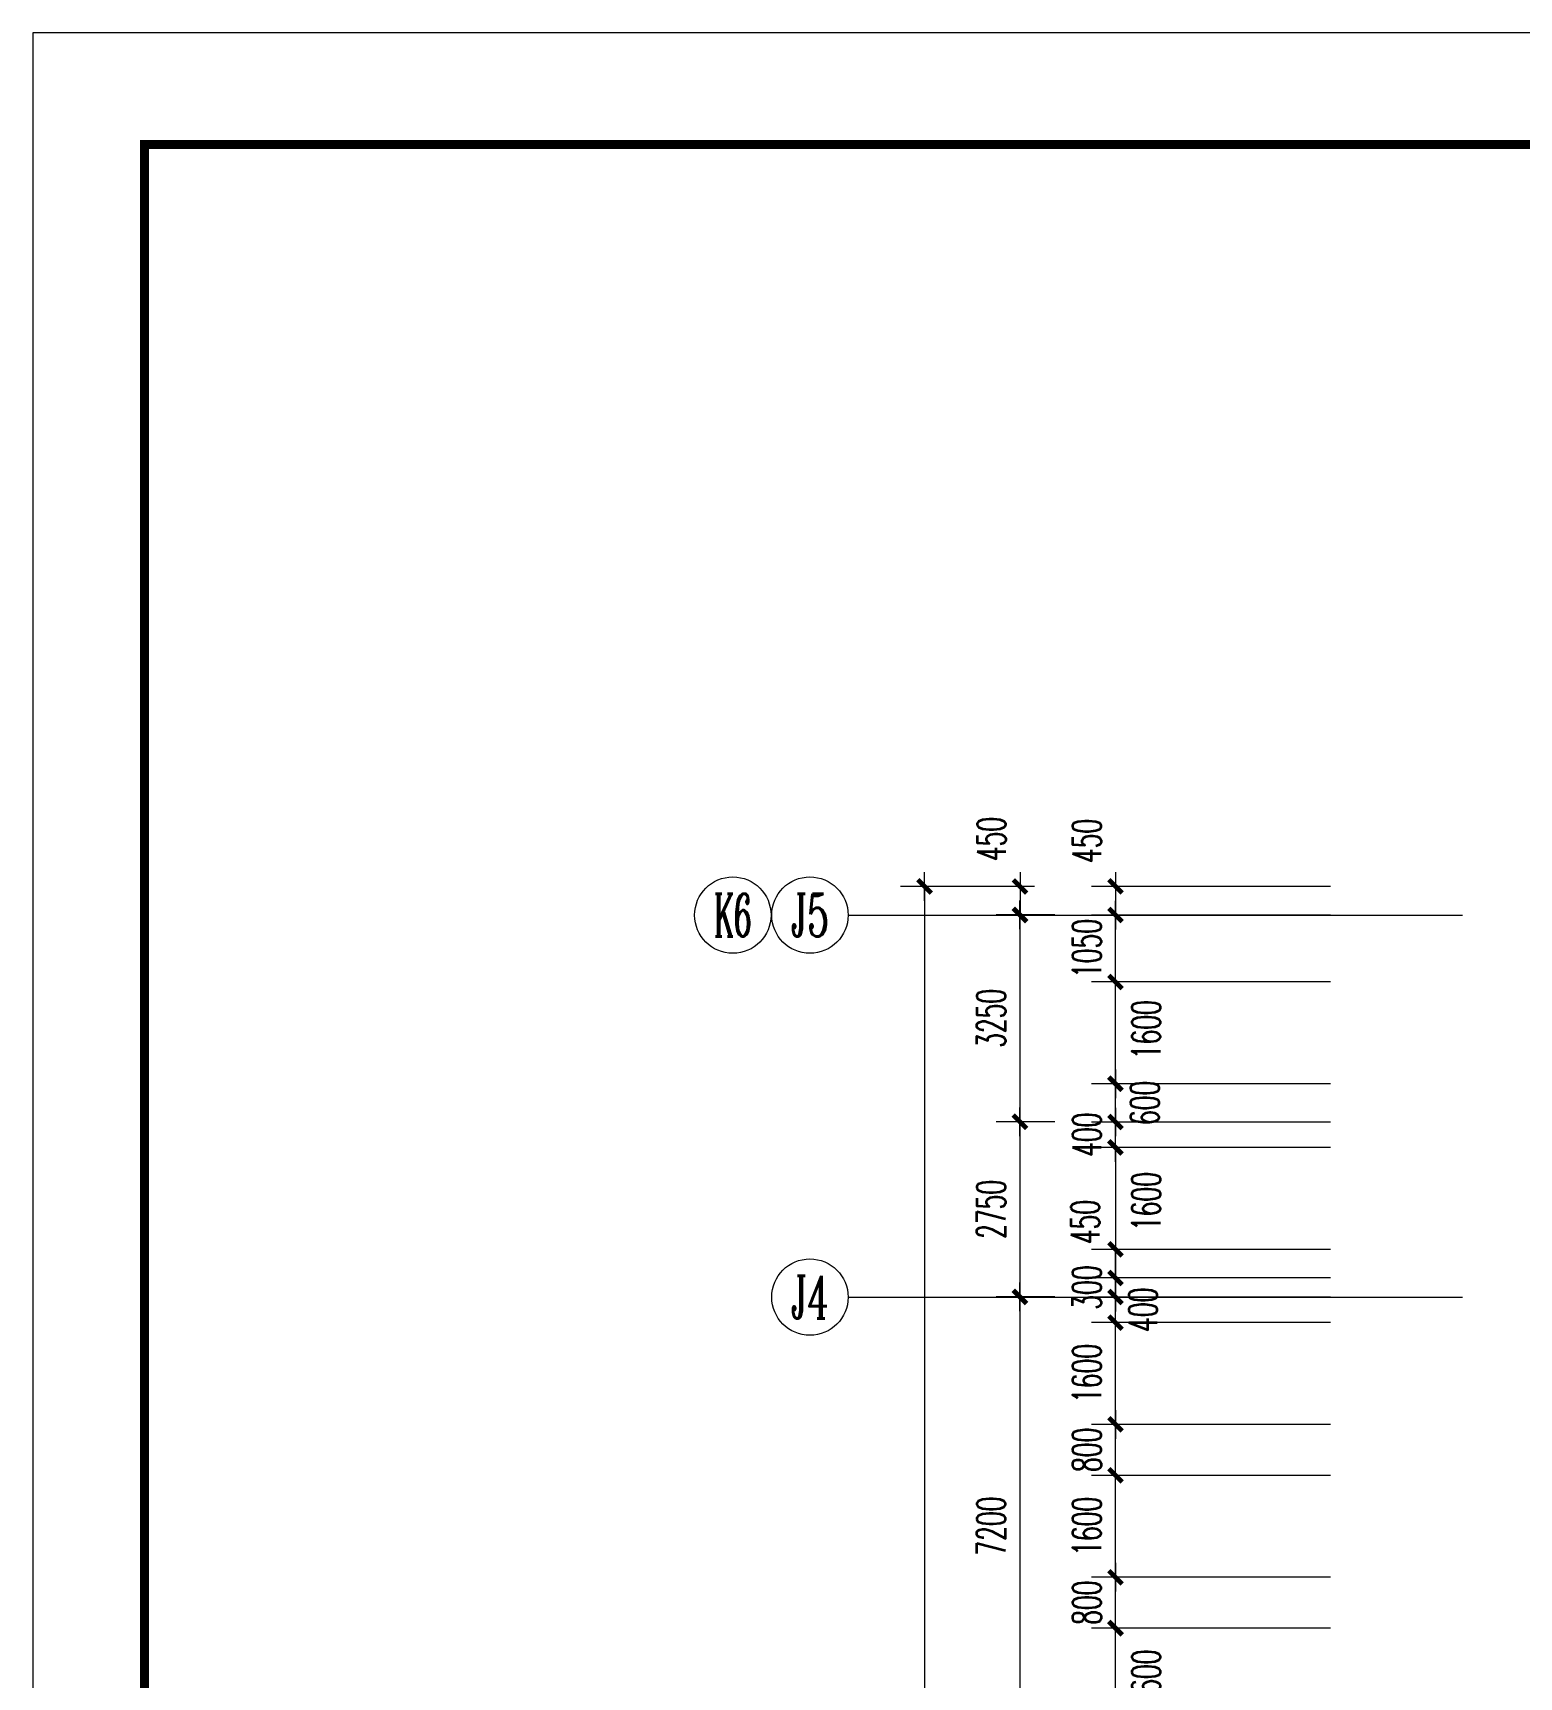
# Model space of a CAD drawing. Extents: x 1575758 to 1999219, y -897052 to -636879.
# Drawn here: x 1575758 to 1599107, y -665758 to -639933 of the extents above; entities that cross this region are included whole.
import ezdxf
from ezdxf.enums import TextEntityAlignment as Align

# ---------------------------------------------------------------- set-up
doc = ezdxf.new("R2010")
doc.units = 0
doc.header["$LTSCALE"] = 1500
doc.header["$MEASUREMENT"] = 0
doc.layers.get('0').update_dxf_attribs({"linetype": 'CONTINUOUS', "lineweight": 5})
doc.layers.get('DEFPOINTS').update_dxf_attribs({"linetype": 'CONTINUOUS', "lineweight": 5})
for name, color, linetype, lineweight in [('AXIS', 7, 'CONTINUOUS', 5), ('AXIS_TEXT', 7, 'CONTINUOUS', 5), ('PUB_DIM', 7, 'CONTINUOUS', 5)]:
    doc.layers.add(name, color=color, linetype=linetype, lineweight=lineweight)
doc.styles.add('COMPLEX', font='COMPLEX')
doc.styles.add('DIM_FONT', font='romans.shx', dxfattribs={"width": 0.6})
doc.dimstyles.new('NORMAL', dxfattribs={"dimscale": 1.5, "dimtxt": 300, "dimasz": 1, "dimexe": 250, "dimexo": 300, "dimgap": 150, "dimtad": 1, "dimdec": 0, "dimdsep": 46, "dimtxsty": 'DIM_FONT', "dimblk1": '_DIMX', "dimblk2": '_DIMX', "dimsah": 1, "dimcen": 2.5, "dimdle": 0.3, "dimclrd": 256, "dimclre": 256, "dimclrt": 256, "dimadec": 0, "dimazin": 0, "dimtfac": 1, "dimtdec": 0, "dimtix": 1, "dimtmove": 2, "dimatfit": 3, "dimldrblk": '_DIMX', "dimfxl": 1, "dimtvp": 1, "dimtolj": 1, "dimtzin": 0, "dimlwd": -1, "dimlwe": -1, "dimarcsym": 0})

# ---------------------------------------------------------------- blocks, each defined once
blk = doc.blocks.new('_AXISO')
blk.add_circle((0, 0), 0.5)
at = {"layer": 'AXIS_TEXT', "style": 'COMPLEX', "width": 1.041667}
blk.add_attdef('A', text='', height=0.56, dxfattribs=at).set_placement((-0.25, -0.28), (0.25, -0.28), align=Align.FIT)
blk = doc.blocks.new('_DIMX')
blk.add_line((-150, 0), (150, 0))
at = {"const_width": 50}
blk.add_lwpolyline([(-70, -70), (70, 70)], dxfattribs=at)
blk = doc.blocks.new('*D455')
at = {"layer": 'DEFPOINTS', "color": 0, "lineweight": 5}
for p in [(1596594, -657439), (1592766, -659039), (1596594, -659039)]:
    blk.add_point(p, dxfattribs=at)
at = {"layer": 'PUB_DIM'}
for p, q in [((1596144, -657439), (1592391, -657439)), ((1592766, -657441), (1592766, -659038)), ((1596144, -659039), (1592391, -659039))]:
    blk.add_line(p, q, dxfattribs=at)
at = {"layer": 'PUB_DIM', "xscale": 1.5, "yscale": 1.5, "zscale": 1.5}
for p, rotation in [((1592766, -657439), 90), ((1592766, -659039), 270)]:
    blk.add_blockref('_DIMX', p, dxfattribs=dict(at, rotation=rotation))
at = {"layer": 'PUB_DIM', "insert": (1593248, -658289), "char_height": 450, "attachment_point": 5, "rotation": 90, "style": 'DIM_FONT'}
blk.add_mtext('\\A1;1600', dxfattribs=at)
blk = doc.blocks.new('*D456')
at = {"layer": 'DEFPOINTS', "color": 0, "lineweight": 5}
for p in [(1596594, -653339), (1592766, -653789), (1596594, -653789)]:
    blk.add_point(p, dxfattribs=at)
at = {"layer": 'PUB_DIM'}
for p, q in [((1596144, -653339), (1592391, -653339)), ((1592766, -653338), (1592766, -653336)), ((1592766, -653339), (1592766, -653789)), ((1596144, -653789), (1592391, -653789)), ((1592766, -653791), (1592766, -653792))]:
    blk.add_line(p, q, dxfattribs=at)
at = {"layer": 'PUB_DIM', "xscale": 1.5, "yscale": 1.5, "zscale": 1.5}
for p, rotation in [((1592766, -653339), 270), ((1592766, -653789), 90)]:
    blk.add_blockref('_DIMX', p, dxfattribs=dict(at, rotation=rotation))
at = {"layer": 'PUB_DIM', "insert": (1592316, -652624), "char_height": 450, "attachment_point": 5, "rotation": 90, "style": 'DIM_FONT'}
blk.add_mtext('\\A1;450', dxfattribs=at)
blk = doc.blocks.new('*D457')
at = {"layer": 'DEFPOINTS', "color": 0, "lineweight": 5}
for p in [(1592766, -659039), (1596594, -659039), (1596594, -659489)]:
    blk.add_point(p, dxfattribs=at)
at = {"layer": 'PUB_DIM'}
for p, q in [((1596144, -659039), (1592391, -659039)), ((1592766, -659038), (1592766, -659036)), ((1592766, -659489), (1592766, -659039)), ((1596144, -659489), (1592391, -659489)), ((1592766, -659491), (1592766, -659492))]:
    blk.add_line(p, q, dxfattribs=at)
at = {"layer": 'PUB_DIM', "xscale": 1.5, "yscale": 1.5, "zscale": 1.5}
for p, rotation in [((1592766, -659039), 270), ((1592766, -659489), 90)]:
    blk.add_blockref('_DIMX', p, dxfattribs=dict(at, rotation=rotation))
at = {"layer": 'PUB_DIM', "insert": (1592292, -658611), "char_height": 450, "attachment_point": 5, "rotation": 90, "style": 'DIM_FONT'}
blk.add_mtext('\\A1;450', dxfattribs=at)
blk = doc.blocks.new('*D529')
at = {"layer": 'DEFPOINTS', "color": 0, "lineweight": 5}
for p in [(1592766, -657039), (1596594, -657039), (1596594, -657439)]:
    blk.add_point(p, dxfattribs=at)
at = {"layer": 'PUB_DIM'}
for p, q in [((1596144, -657039), (1592391, -657039)), ((1592766, -657038), (1592766, -657036)), ((1592766, -657439), (1592766, -657039)), ((1596144, -657439), (1592391, -657439)), ((1592766, -657441), (1592766, -657442))]:
    blk.add_line(p, q, dxfattribs=at)
at = {"layer": 'PUB_DIM', "xscale": 1.5, "yscale": 1.5, "zscale": 1.5}
for p, rotation in [((1592766, -657039), 270), ((1592766, -657439), 90)]:
    blk.add_blockref('_DIMX', p, dxfattribs=dict(at, rotation=rotation))
at = {"layer": 'PUB_DIM', "insert": (1592316, -657239), "char_height": 450, "attachment_point": 5, "rotation": 90, "style": 'DIM_FONT'}
blk.add_mtext('\\A1;400', dxfattribs=at)
blk = doc.blocks.new('*D530')
at = {"layer": 'DEFPOINTS', "color": 0, "lineweight": 5}
for p in [(1596594, -659489), (1592766, -659789), (1596594, -659789)]:
    blk.add_point(p, dxfattribs=at)
at = {"layer": 'PUB_DIM'}
for p, q in [((1596144, -659489), (1592391, -659489)), ((1592766, -659488), (1592766, -659486)), ((1592766, -659489), (1592766, -659789)), ((1596144, -659789), (1592391, -659789)), ((1592766, -659791), (1592766, -659792))]:
    blk.add_line(p, q, dxfattribs=at)
at = {"layer": 'PUB_DIM', "xscale": 1.5, "yscale": 1.5, "zscale": 1.5}
for p, rotation in [((1592766, -659489), 270), ((1592766, -659789), 90)]:
    blk.add_blockref('_DIMX', p, dxfattribs=dict(at, rotation=rotation))
at = {"layer": 'PUB_DIM', "insert": (1592316, -659639), "char_height": 450, "attachment_point": 5, "rotation": 90, "style": 'DIM_FONT'}
blk.add_mtext('\\A1;300', dxfattribs=at)
blk = doc.blocks.new('*D539')
at = {"layer": 'DEFPOINTS', "color": 0, "lineweight": 5}
for p in [(1592766, -654839), (1596594, -654839), (1596594, -656439)]:
    blk.add_point(p, dxfattribs=at)
at = {"layer": 'PUB_DIM'}
for p, q in [((1596144, -654839), (1592391, -654839)), ((1592766, -656438), (1592766, -654841)), ((1596144, -656439), (1592391, -656439))]:
    blk.add_line(p, q, dxfattribs=at)
at = {"layer": 'PUB_DIM', "xscale": 1.5, "yscale": 1.5, "zscale": 1.5}
for p, rotation in [((1592766, -654839), 90), ((1592766, -656439), 270)]:
    blk.add_blockref('_DIMX', p, dxfattribs=dict(at, rotation=rotation))
at = {"layer": 'PUB_DIM', "insert": (1593248, -655589), "char_height": 450, "attachment_point": 5, "rotation": 90, "style": 'DIM_FONT'}
blk.add_mtext('\\A1;1600', dxfattribs=at)
blk = doc.blocks.new('*D561')
at = {"layer": 'DEFPOINTS', "color": 0, "lineweight": 5}
for p in [(1592766, -660189), (1596594, -660189), (1596594, -661789)]:
    blk.add_point(p, dxfattribs=at)
at = {"layer": 'PUB_DIM'}
for p, q in [((1596144, -660189), (1592391, -660189)), ((1592766, -661788), (1592766, -660191)), ((1596144, -661789), (1592391, -661789))]:
    blk.add_line(p, q, dxfattribs=at)
at = {"layer": 'PUB_DIM', "xscale": 1.5, "yscale": 1.5, "zscale": 1.5}
for p, rotation in [((1592766, -660189), 90), ((1592766, -661789), 270)]:
    blk.add_blockref('_DIMX', p, dxfattribs=dict(at, rotation=rotation))
at = {"layer": 'PUB_DIM', "insert": (1592316, -660989), "char_height": 450, "attachment_point": 5, "rotation": 90, "style": 'DIM_FONT'}
blk.add_mtext('\\A1;1600', dxfattribs=at)
blk = doc.blocks.new('*D562')
at = {"layer": 'DEFPOINTS', "color": 0, "lineweight": 5}
for p in [(1592766, -661789), (1596594, -661789), (1596594, -662589)]:
    blk.add_point(p, dxfattribs=at)
at = {"layer": 'PUB_DIM'}
for p, q in [((1596144, -661789), (1592391, -661789)), ((1592766, -661788), (1592766, -661786)), ((1592766, -662589), (1592766, -661789)), ((1596144, -662589), (1592391, -662589)), ((1592766, -662591), (1592766, -662592))]:
    blk.add_line(p, q, dxfattribs=at)
at = {"layer": 'PUB_DIM', "xscale": 1.5, "yscale": 1.5, "zscale": 1.5}
for p, rotation in [((1592766, -661789), 270), ((1592766, -662589), 90)]:
    blk.add_blockref('_DIMX', p, dxfattribs=dict(at, rotation=rotation))
at = {"layer": 'PUB_DIM', "insert": (1592316, -662189), "char_height": 450, "attachment_point": 5, "rotation": 90, "style": 'DIM_FONT'}
blk.add_mtext('\\A1;800', dxfattribs=at)
blk = doc.blocks.new('*D563')
at = {"layer": 'DEFPOINTS', "color": 0, "lineweight": 5}
for p in [(1592766, -662589), (1596594, -662589), (1596594, -664189)]:
    blk.add_point(p, dxfattribs=at)
at = {"layer": 'PUB_DIM'}
for p, q in [((1596144, -662589), (1592391, -662589)), ((1592766, -664188), (1592766, -662591)), ((1596144, -664189), (1592391, -664189))]:
    blk.add_line(p, q, dxfattribs=at)
at = {"layer": 'PUB_DIM', "xscale": 1.5, "yscale": 1.5, "zscale": 1.5}
for p, rotation in [((1592766, -662589), 90), ((1592766, -664189), 270)]:
    blk.add_blockref('_DIMX', p, dxfattribs=dict(at, rotation=rotation))
at = {"layer": 'PUB_DIM', "insert": (1592316, -663389), "char_height": 450, "attachment_point": 5, "rotation": 90, "style": 'DIM_FONT'}
blk.add_mtext('\\A1;1600', dxfattribs=at)
blk = doc.blocks.new('*D564')
at = {"layer": 'DEFPOINTS', "color": 0, "lineweight": 5}
for p in [(1592766, -664189), (1596594, -664189), (1596594, -664989)]:
    blk.add_point(p, dxfattribs=at)
at = {"layer": 'PUB_DIM'}
for p, q in [((1596144, -664189), (1592391, -664189)), ((1592766, -664188), (1592766, -664186)), ((1592766, -664989), (1592766, -664189)), ((1596144, -664989), (1592391, -664989)), ((1592766, -664991), (1592766, -664992))]:
    blk.add_line(p, q, dxfattribs=at)
at = {"layer": 'PUB_DIM', "xscale": 1.5, "yscale": 1.5, "zscale": 1.5}
for p, rotation in [((1592766, -664189), 270), ((1592766, -664989), 90)]:
    blk.add_blockref('_DIMX', p, dxfattribs=dict(at, rotation=rotation))
at = {"layer": 'PUB_DIM', "insert": (1592316, -664589), "char_height": 450, "attachment_point": 5, "rotation": 90, "style": 'DIM_FONT'}
blk.add_mtext('\\A1;800', dxfattribs=at)
blk = doc.blocks.new('*D565')
at = {"layer": 'DEFPOINTS', "color": 0, "lineweight": 5}
for p in [(1592766, -664989), (1596594, -664989), (1596594, -666589)]:
    blk.add_point(p, dxfattribs=at)
at = {"layer": 'PUB_DIM'}
for p, q in [((1596144, -664989), (1592391, -664989)), ((1592766, -666588), (1592766, -664991)), ((1596144, -666589), (1592391, -666589))]:
    blk.add_line(p, q, dxfattribs=at)
at = {"layer": 'PUB_DIM', "xscale": 1.5, "yscale": 1.5, "zscale": 1.5}
for p, rotation in [((1592766, -664989), 90), ((1592766, -666589), 270)]:
    blk.add_blockref('_DIMX', p, dxfattribs=dict(at, rotation=rotation))
at = {"layer": 'PUB_DIM', "insert": (1593248, -665789), "char_height": 450, "attachment_point": 5, "rotation": 90, "style": 'DIM_FONT'}
blk.add_mtext('\\A1;1600', dxfattribs=at)
blk = doc.blocks.new('*D627')
at = {"layer": 'DEFPOINTS', "color": 0, "lineweight": 5}
for p in [(1592766, -653789), (1596594, -653789), (1596594, -654839)]:
    blk.add_point(p, dxfattribs=at)
at = {"layer": 'PUB_DIM'}
for p, q in [((1596144, -653789), (1592391, -653789)), ((1592766, -653788), (1592766, -653786)), ((1592766, -654839), (1592766, -653789)), ((1596144, -654839), (1592391, -654839)), ((1592766, -654841), (1592766, -654842))]:
    blk.add_line(p, q, dxfattribs=at)
at = {"layer": 'PUB_DIM', "xscale": 1.5, "yscale": 1.5, "zscale": 1.5}
for p, rotation in [((1592766, -653789), 270), ((1592766, -654839), 90)]:
    blk.add_blockref('_DIMX', p, dxfattribs=dict(at, rotation=rotation))
at = {"layer": 'PUB_DIM', "insert": (1592316, -654314), "char_height": 450, "attachment_point": 5, "rotation": 90, "style": 'DIM_FONT'}
blk.add_mtext('\\A1;1050', dxfattribs=at)
blk = doc.blocks.new('*D630')
at = {"layer": 'DEFPOINTS', "color": 0, "lineweight": 5}
for p in [(1591943, -653339), (1589766, -710489), (1591943, -710489)]:
    blk.add_point(p, dxfattribs=at)
at = {"layer": 'PUB_DIM'}
for p, q in [((1591493, -653339), (1589391, -653339)), ((1589766, -653341), (1589766, -710488)), ((1591493, -710489), (1589391, -710489))]:
    blk.add_line(p, q, dxfattribs=at)
at = {"layer": 'PUB_DIM', "xscale": 1.5, "yscale": 1.5, "zscale": 1.5}
for p, rotation in [((1589766, -653339), 90), ((1589766, -710489), 270)]:
    blk.add_blockref('_DIMX', p, dxfattribs=dict(at, rotation=rotation))
at = {"layer": 'PUB_DIM', "insert": (1589316, -681914), "char_height": 450, "attachment_point": 5, "rotation": 90, "style": 'DIM_FONT'}
blk.add_mtext('\\A1;57150', dxfattribs=at)
blk = doc.blocks.new('*D631')
at = {"layer": 'DEFPOINTS', "color": 0, "lineweight": 5}
for p in [(1591943, -653339), (1591266, -653789), (1591943, -653789)]:
    blk.add_point(p, dxfattribs=at)
at = {"layer": 'PUB_DIM'}
for p, q in [((1591493, -653339), (1590891, -653339)), ((1591266, -653338), (1591266, -653336)), ((1591266, -653339), (1591266, -653789)), ((1591493, -653789), (1590891, -653789)), ((1591266, -653791), (1591266, -653792))]:
    blk.add_line(p, q, dxfattribs=at)
at = {"layer": 'PUB_DIM', "xscale": 1.5, "yscale": 1.5, "zscale": 1.5}
for p, rotation in [((1591266, -653339), 270), ((1591266, -653789), 90)]:
    blk.add_blockref('_DIMX', p, dxfattribs=dict(at, rotation=rotation))
at = {"layer": 'PUB_DIM', "insert": (1590816, -652595), "char_height": 450, "attachment_point": 5, "rotation": 90, "style": 'DIM_FONT'}
blk.add_mtext('\\A1;450', dxfattribs=at)
blk = doc.blocks.new('*D635')
at = {"layer": 'DEFPOINTS', "color": 0, "lineweight": 5}
for p in [(1592766, -659789), (1596594, -659789), (1596594, -660189)]:
    blk.add_point(p, dxfattribs=at)
at = {"layer": 'PUB_DIM'}
for p, q in [((1596144, -659789), (1592391, -659789)), ((1592766, -659788), (1592766, -659786)), ((1592766, -660189), (1592766, -659789)), ((1596144, -660189), (1592391, -660189)), ((1592766, -660191), (1592766, -660192))]:
    blk.add_line(p, q, dxfattribs=at)
at = {"layer": 'PUB_DIM', "xscale": 1.5, "yscale": 1.5, "zscale": 1.5}
for p, rotation in [((1592766, -659789), 270), ((1592766, -660189), 90)]:
    blk.add_blockref('_DIMX', p, dxfattribs=dict(at, rotation=rotation))
at = {"layer": 'PUB_DIM', "insert": (1593198, -659989), "char_height": 450, "attachment_point": 5, "rotation": 90, "style": 'DIM_FONT'}
blk.add_mtext('\\A1;400', dxfattribs=at)
blk = doc.blocks.new('*D1803')
at = {"layer": 'DEFPOINTS', "color": 0, "lineweight": 5}
for p in [(1592264, -653786), (1591264, -657036), (1592264, -657036)]:
    blk.add_point(p, dxfattribs=at)
at = {"layer": 'PUB_DIM'}
for p, q in [((1591814, -653786), (1590889, -653786)), ((1591264, -653788), (1591264, -657035)), ((1591814, -657036), (1590889, -657036))]:
    blk.add_line(p, q, dxfattribs=at)
at = {"layer": 'PUB_DIM', "xscale": 1.5, "yscale": 1.5, "zscale": 1.5}
for p, rotation in [((1591264, -653786), 90), ((1591264, -657036), 270)]:
    blk.add_blockref('_DIMX', p, dxfattribs=dict(at, rotation=rotation))
at = {"layer": 'PUB_DIM', "insert": (1590814, -655411), "char_height": 450, "attachment_point": 5, "rotation": 90, "style": 'DIM_FONT'}
blk.add_mtext('\\A1;3250', dxfattribs=at)
blk = doc.blocks.new('*D1804')
at = {"layer": 'DEFPOINTS', "color": 0, "lineweight": 5}
for p in [(1592264, -659786), (1591264, -666986), (1592264, -666986)]:
    blk.add_point(p, dxfattribs=at)
at = {"layer": 'PUB_DIM'}
for p, q in [((1591814, -659786), (1590889, -659786)), ((1591264, -659788), (1591264, -666985)), ((1591814, -666986), (1590889, -666986))]:
    blk.add_line(p, q, dxfattribs=at)
at = {"layer": 'PUB_DIM', "xscale": 1.5, "yscale": 1.5, "zscale": 1.5}
for p, rotation in [((1591264, -659786), 90), ((1591264, -666986), 270)]:
    blk.add_blockref('_DIMX', p, dxfattribs=dict(at, rotation=rotation))
at = {"layer": 'PUB_DIM', "insert": (1590814, -663386), "char_height": 450, "attachment_point": 5, "rotation": 90, "style": 'DIM_FONT'}
blk.add_mtext('\\A1;7200', dxfattribs=at)
blk = doc.blocks.new('*D2268')
at = {"layer": 'DEFPOINTS', "color": 0, "lineweight": 5}
for p in [(1592766, -656439), (1596594, -656439), (1596594, -657039)]:
    blk.add_point(p, dxfattribs=at)
at = {"layer": 'PUB_DIM'}
for p, q in [((1596144, -656439), (1592391, -656439)), ((1592766, -657038), (1592766, -656441)), ((1596144, -657039), (1592391, -657039))]:
    blk.add_line(p, q, dxfattribs=at)
at = {"layer": 'PUB_DIM', "xscale": 1.5, "yscale": 1.5, "zscale": 1.5}
for p, rotation in [((1592766, -656439), 90), ((1592766, -657039), 270)]:
    blk.add_blockref('_DIMX', p, dxfattribs=dict(at, rotation=rotation))
at = {"layer": 'PUB_DIM', "insert": (1593227, -656739), "char_height": 450, "attachment_point": 5, "rotation": 90, "style": 'DIM_FONT'}
blk.add_mtext('\\A1;600', dxfattribs=at)
blk = doc.blocks.new('*D2271')
at = {"layer": 'DEFPOINTS', "color": 0, "lineweight": 5}
for p in [(1592264, -657036), (1591264, -659786), (1592264, -659786)]:
    blk.add_point(p, dxfattribs=at)
at = {"layer": 'PUB_DIM'}
for p, q in [((1591814, -657036), (1590889, -657036)), ((1591264, -657038), (1591264, -659785)), ((1591814, -659786), (1590889, -659786))]:
    blk.add_line(p, q, dxfattribs=at)
at = {"layer": 'PUB_DIM', "xscale": 1.5, "yscale": 1.5, "zscale": 1.5}
for p, rotation in [((1591264, -657036), 90), ((1591264, -659786), 270)]:
    blk.add_blockref('_DIMX', p, dxfattribs=dict(at, rotation=rotation))
at = {"layer": 'PUB_DIM', "insert": (1590814, -658411), "char_height": 450, "attachment_point": 5, "rotation": 90, "style": 'DIM_FONT'}
blk.add_mtext('\\A1;2750', dxfattribs=at)

msp = doc.modelspace()

# ---------------------------------------------------------------- linework, layer by layer
at = {"layer": 'AXIS', "color": 250}
msp.add_lwpolyline([(1575758, -639932.6), (1575758, -741246), (1712478.5, -741246), (1712478.5, -639932.6)], close=True, dxfattribs=at)
at = {"layer": 'AXIS', "color": 0, "const_width": 140.2}
msp.add_lwpolyline([(1577510.8, -641685.4), (1577510.8, -739493.2), (1710725.7, -739493.2), (1710725.7, -641685.4)], close=True, dxfattribs=at)
at = {"layer": 'PUB_DIM'}
for p, q in [((1588565.7, -653789.3), (1598219.5, -653789.3)), ((1588565.7, -659789.3), (1598219.5, -659789.3)), ((1588565.7, -659789.3), (1598219.5, -659789.3))]:
    msp.add_line(p, q, dxfattribs=at)

# ---------------------------------------------------------------- block references
ref = msp.add_blockref('_AXISO', (1586754.6, -653789.3), dxfattribs=dict(at, xscale=1200, yscale=1200, zscale=1200))
ref.add_attrib('A', 'K6', dxfattribs={"layer": 'AXIS_TEXT', "height": 672, "style": 'COMPLEX', "width": 0.520833}).set_placement((1586454.6, -654125.3), (1587054.6, -654125.3), align=Align.FIT)
ref = msp.add_blockref('_AXISO', (1587965.7, -653789.3), dxfattribs=dict(at, xscale=1200, yscale=1200, zscale=1200))
ref.add_attrib('A', 'J5', dxfattribs={"layer": 'AXIS_TEXT', "height": 672, "style": 'COMPLEX', "width": 0.646552}).set_placement((1587665.7, -654125.3), (1588265.7, -654125.3), align=Align.FIT)
ref = msp.add_blockref('_AXISO', (1587965.7, -659789.3), dxfattribs=dict(at, xscale=1200, yscale=1200, zscale=1200))
ref.add_attrib('A', 'J4', dxfattribs={"layer": 'AXIS_TEXT', "height": 672, "style": 'COMPLEX', "width": 0.604839}).set_placement((1587665.7, -660125.3), (1588265.7, -660125.3), align=Align.FIT)

# ---------------------------------------------------------------- dimensions: what is measured, and where the dimension line sits
for base, p1, p2, angle, picture, middle in [((1591265.7, -653789.3), (1591942.9, -653339.2), (1591942.9, -653789.3), 270, '*D631', (1590815.7, -652594.8)), ((1592765.7, -653789.3), (1596594.4, -653339.2), (1596594.4, -653789.3), 270, '*D456', (1592315.7, -652623.7)), ((1592765.7, -654839.1), (1596594.4, -656439.2), (1596594.4, -654839.1), 90, '*D539', (1593247.7, -655589.2)), ((1592765.7, -656439.2), (1596594.4, -657039.3), (1596594.4, -656439.2), 90, '*D2268', (1593227.1, -656739.2)), ((1592765.7, -659039.3), (1596594.4, -657439.2), (1596594.4, -659039.3), 270, '*D455', (1593247.7, -658289.2)), ((1592765.7, -659039.3), (1596594.4, -659489.3), (1596594.4, -659039.3), 90, '*D457', (1592292, -658611)), ((1592765.7, -659789.2), (1596594.4, -660189.2), (1596594.4, -659789.2), 90, '*D635', (1593197.7, -659989.2)), ((1592765.7, -664989.1), (1596594.4, -666589), (1596594.4, -664989.1), 90, '*D565', (1593247.7, -665789))]:
    dim = msp.add_linear_dim(base=base, p1=p1, p2=p2, angle=angle, dimstyle='NORMAL', dxfattribs=at)
    dim.commit()
    dim.dimension.update_dxf_attribs({"geometry": picture, "text_midpoint": middle, "dimtype": 161})
for p1, p2, distance, picture, middle in [((1591942.9, -653339.3), (1591942.9, -710489.3), -2177.2, '*D630', (1589315.7, -681914.3)), ((1592264.2, -653786.3), (1592264.2, -657036.3), -1000, '*D1803', (1590814.2, -655411.3)), ((1596594.4, -654839.1), (1596594.4, -653789.3), 3828.7, '*D627', (1592315.7, -654314.2)), ((1596594.4, -657439.2), (1596594.4, -657039.3), 3828.7, '*D529', (1592315.7, -657239.2)), ((1592264.2, -657036.3), (1592264.2, -659786.3), -1000, '*D2271', (1590814.2, -658411.3)), ((1596594.4, -659489.3), (1596594.4, -659789.3), -3828.7, '*D530', (1592315.7, -659639.3)), ((1592264.2, -659786.3), (1592264.2, -666986.3), -1000, '*D1804', (1590814.2, -663386.3)), ((1596594.4, -661789.2), (1596594.4, -660189.2), 3828.7, '*D561', (1592315.7, -660989.2)), ((1596594.4, -662589.1), (1596594.4, -661789.2), 3828.7, '*D562', (1592315.7, -662189.2)), ((1596594.4, -664189.1), (1596594.4, -662589.1), 3828.7, '*D563', (1592315.7, -663389.1)), ((1596594.4, -664989.1), (1596594.4, -664189.1), 3828.7, '*D564', (1592315.7, -664589.1))]:
    dim = msp.add_aligned_dim(p1=p1, p2=p2, distance=distance, dimstyle='NORMAL', dxfattribs=at)
    dim.commit()
    dim.dimension.update_dxf_attribs({"geometry": picture, "text_midpoint": middle})

doc.saveas('drawing.dxf')
